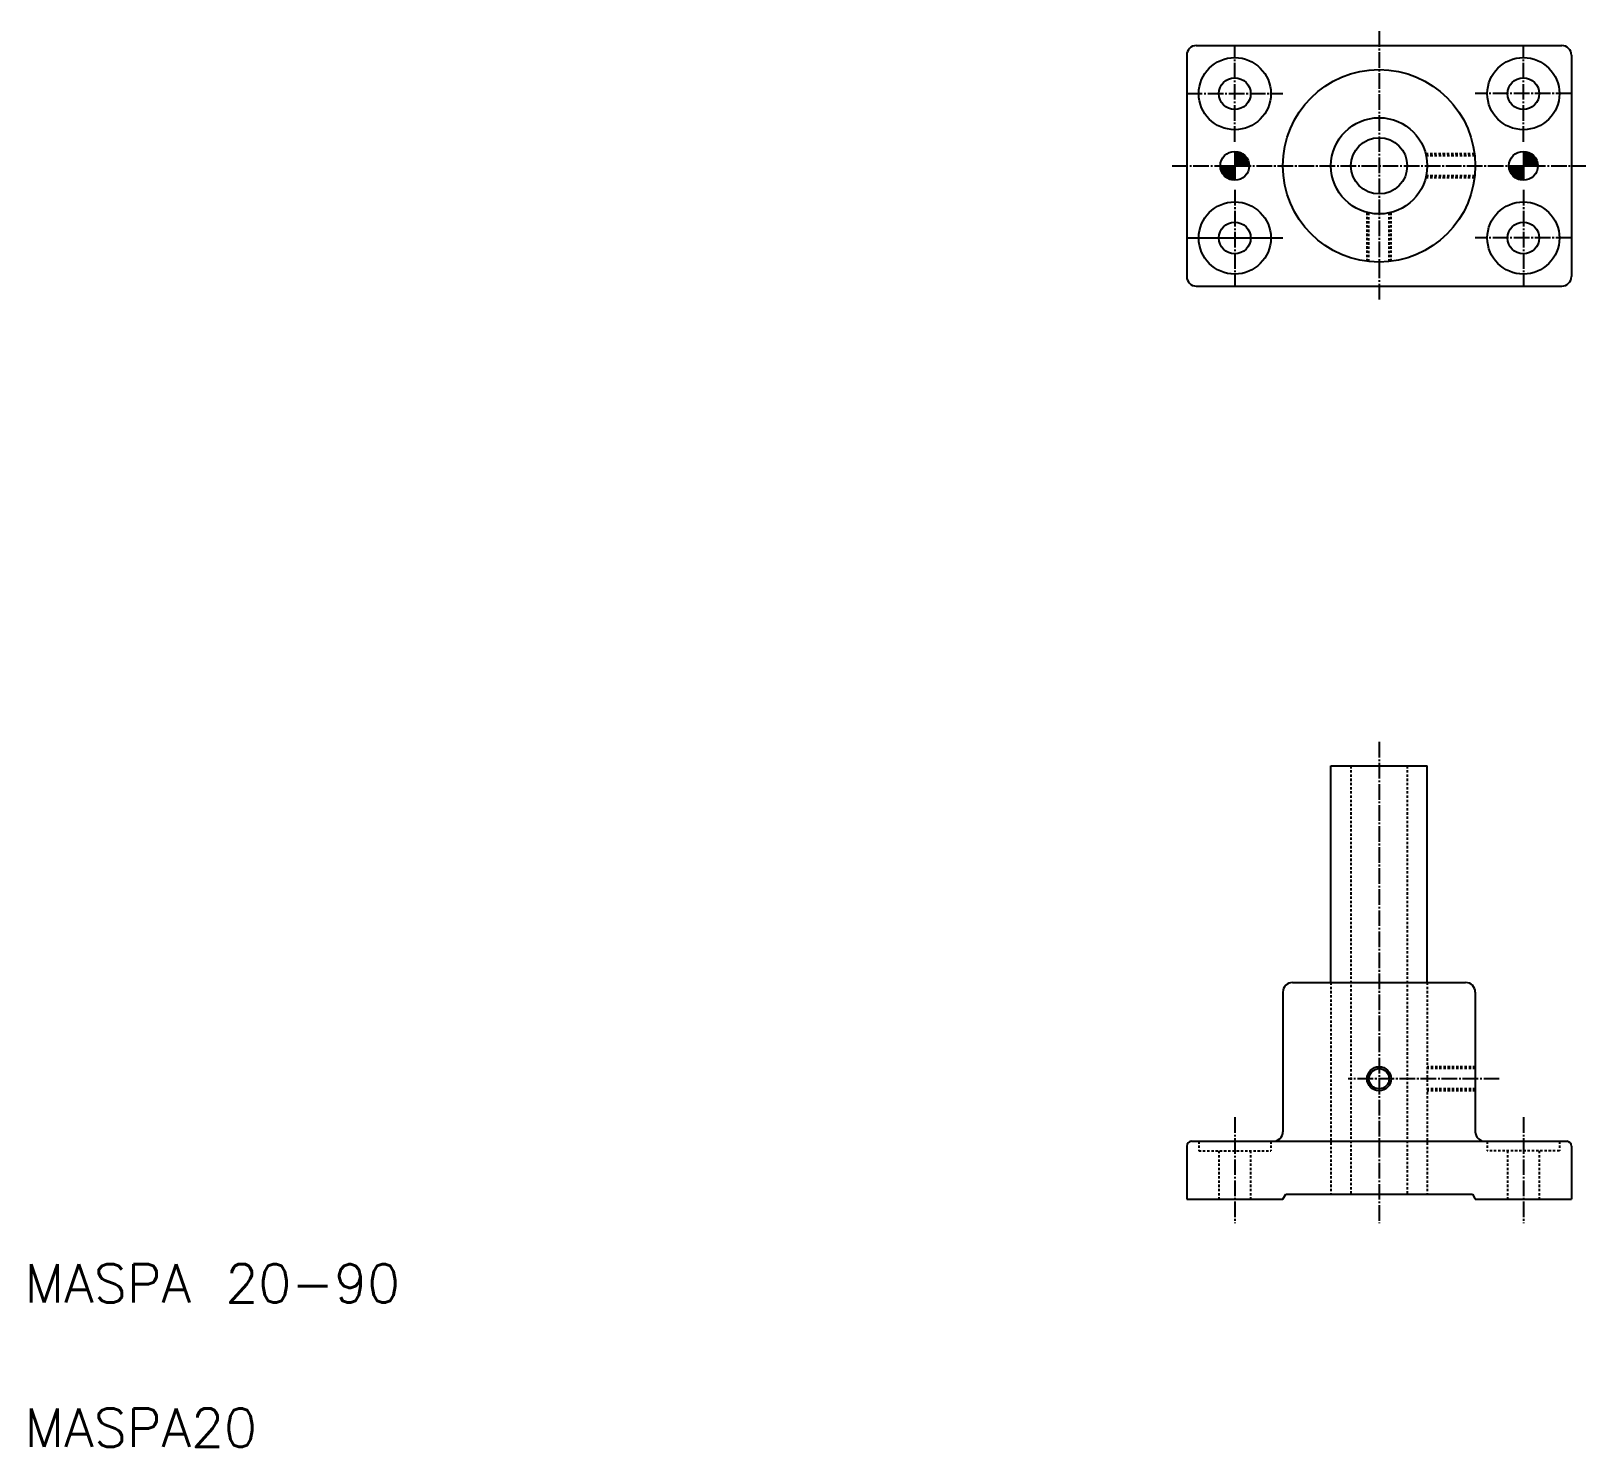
# Model space of a CAD drawing. Extents: x 21 to 345, y 20 to 314.
import ezdxf

# ---------------------------------------------------------------- set-up
doc = ezdxf.new("R2010")
doc.units = 0
doc.header["$LTSCALE"] = 0.25
doc.linetypes.add('CENTER', pattern=[17.5, 13, -1.5, 1.5, -1.5])
doc.linetypes.add('DASHED', pattern=[3.5, 2, -1.5])
doc.layers.get('0').update_dxf_attribs({"linetype": 'CONTINUOUS'})
doc.layers.add('CENTER', color=1, linetype='CENTER')
doc.styles.get("Standard").update_dxf_attribs({"font": 'txt', "bigfont": 'BIGFONT'})

msp = doc.modelspace()

# ---------------------------------------------------------------- linework, layer by layer
for p, q in [((263.63, 311.24), (339.63, 311.24)), ((261.63, 309.24), (261.63, 263.24)), ((341.63, 309.24), (341.63, 263.24)), ((271.63, 289.23), (271.63, 283.23)), ((271.63, 289.04), (272.7, 289.04)), ((271.63, 288.69), (273.36, 288.69)), ((271.63, 288.34), (273.77, 288.34)), ((271.63, 287.99), (274.06, 287.99)), ((331.63, 289.24), (331.63, 283.24)), ((331.63, 289.04), (332.7, 289.04)), ((331.63, 288.69), (333.36, 288.69)), ((331.63, 288.34), (333.77, 288.34)), ((331.63, 287.99), (334.06, 287.99)), ((268.63, 286.23), (274.63, 286.23)), ((268.65, 285.89), (271.63, 285.89)), ((268.71, 285.54), (271.63, 285.54)), ((268.82, 285.19), (271.63, 285.19)), ((268.97, 284.84), (271.63, 284.84)), ((269.19, 284.49), (271.63, 284.49)), ((271.63, 287.64), (274.28, 287.64)), ((271.63, 287.29), (274.44, 287.29)), ((271.63, 286.94), (274.55, 286.94)), ((271.63, 286.59), (274.61, 286.59)), ((271.63, 286.24), (274.63, 286.24)), ((328.63, 286.24), (334.63, 286.24)), ((328.65, 285.89), (331.63, 285.89)), ((328.71, 285.54), (331.63, 285.54)), ((328.82, 285.19), (331.63, 285.19)), ((328.97, 284.84), (331.63, 284.84)), ((329.19, 284.49), (331.63, 284.49)), ((331.63, 287.64), (334.28, 287.64)), ((331.63, 287.29), (334.44, 287.29)), ((331.63, 286.94), (334.55, 286.94)), ((331.63, 286.59), (334.61, 286.59)), ((331.63, 286.24), (334.63, 286.24)), ((269.48, 284.14), (271.63, 284.14)), ((269.89, 283.79), (271.63, 283.79)), ((270.55, 283.44), (271.63, 283.44)), ((329.48, 284.14), (331.63, 284.14)), ((329.89, 283.79), (331.63, 283.79)), ((330.55, 283.44), (331.63, 283.44)), ((261.63, 271.24), (281.63, 271.24)), ((263.63, 261.24), (339.63, 261.24)), ((291.63, 161.51), (311.63, 161.51)), ((291.63, 116.51), (291.63, 161.51)), ((311.63, 116.51), (311.63, 161.51)), ((283.63, 116.51), (319.63, 116.51)), ((291.63, 116.51), (311.63, 116.51)), ((296.63, 116.51), (296.63, 116.51)), ((301.63, 116.51), (301.63, 116.51)), ((281.63, 114.51), (281.63, 85.51)), ((321.63, 114.51), (321.63, 85.51)), ((261.63, 82.51), (261.63, 71.51)), ((262.63, 83.51), (340.63, 83.51)), ((341.63, 82.51), (341.63, 71.51)), ((261.63, 71.51), (281.63, 71.51)), ((281.63, 71.51), (282.21, 72.51)), ((282.21, 72.51), (321.05, 72.51)), ((321.05, 72.51), (321.63, 71.51)), ((321.63, 71.51), (341.63, 71.51))]:
    msp.add_line(p, q)
at = {"color": 3, "linetype": 'DASHED'}
for p, q in [((321.47, 288.74), (311.31, 288.74)), ((321.52, 288.34), (311.41, 288.34)), ((321.47, 283.74), (311.31, 283.74)), ((321.52, 284.14), (311.41, 284.14)), ((299.13, 266.39), (299.13, 276.55)), ((299.53, 266.35), (299.53, 276.46)), ((303.73, 266.35), (303.73, 276.46)), ((304.13, 266.39), (304.13, 276.55)), ((295.78, 161.51), (295.78, 72.51)), ((307.48, 161.51), (307.48, 72.51)), ((291.63, 116.51), (291.63, 72.51)), ((311.63, 116.51), (311.63, 72.51)), ((321.63, 99.01), (311.63, 99.01)), ((321.63, 98.61), (311.63, 98.61)), ((321.63, 94.41), (311.63, 94.41)), ((321.63, 94.01), (311.63, 94.01)), ((264.13, 83.51), (264.13, 81.51)), ((264.13, 81.51), (279.13, 81.51)), ((268.33, 81.51), (268.33, 71.51)), ((274.93, 81.51), (274.93, 71.51)), ((279.13, 83.51), (279.13, 81.51)), ((324.13, 83.51), (324.13, 81.51)), ((339.13, 81.51), (324.13, 81.51)), ((328.33, 81.51), (328.33, 71.51)), ((334.93, 81.51), (334.93, 71.51)), ((339.13, 83.51), (339.13, 81.51))]:
    msp.add_line(p, q, dxfattribs=at)
for centre, radius in [((271.63, 301.24), 7.5), ((331.63, 301.24), 7.5), ((271.63, 301.24), 3.3), ((301.63, 286.24), 20), ((331.63, 301.24), 3.3), ((301.63, 286.24), 10), ((301.63, 286.24), 5.85), ((271.63, 286.24), 3), ((331.63, 286.24), 3), ((271.63, 271.24), 7.5), ((331.63, 271.24), 7.5), ((271.63, 271.24), 3.3), ((331.63, 271.24), 3.3), ((301.63, 96.51), 2.1)]:
    msp.add_circle(centre, radius)
at = {"color": 3}
msp.add_circle((301.63, 96.51), 2.5, dxfattribs=at)
for centre, radius, start, end in [((263.63, 309.24), 2, 90, 180), ((339.63, 309.24), 2, 0, 90), ((263.63, 263.24), 2, 180, 270), ((339.63, 263.24), 2, 270, 0), ((283.63, 114.51), 2, 90, 180), ((319.63, 114.51), 2, 0, 90), ((279.63, 85.51), 2, 270, 0), ((323.63, 85.51), 2, 180, 270), ((262.63, 82.51), 1, 90, 180), ((340.63, 82.51), 1, 0, 90)]:
    msp.add_arc(centre, radius, start, end)
at = {"layer": 'CENTER', "color": 1, "linetype": 'CENTER'}
for p, q in [((301.63, 314.24), (301.63, 258.24)), ((271.63, 291.24), (271.63, 311.24)), ((331.63, 291.24), (331.63, 311.24)), ((261.63, 301.24), (281.63, 301.24)), ((341.63, 301.24), (321.63, 301.24)), ((258.63, 286.24), (344.63, 286.24)), ((271.63, 281.24), (271.63, 261.24)), ((331.63, 281.24), (331.63, 261.24)), ((341.63, 271.24), (321.63, 271.24)), ((301.63, 166.51), (301.63, 66.51)), ((326.63, 96.51), (295.19, 96.51)), ((271.63, 88.51), (271.63, 66.51)), ((331.63, 88.51), (331.63, 66.51))]:
    msp.add_line(p, q, dxfattribs=at)

# ---------------------------------------------------------------- texts
for s, p in [('MASPA 20-90', (20, 50)), ('MASPA20', (20, 20))]:
    msp.add_text(s, height=8).set_placement(p)

doc.saveas('drawing.dxf')
